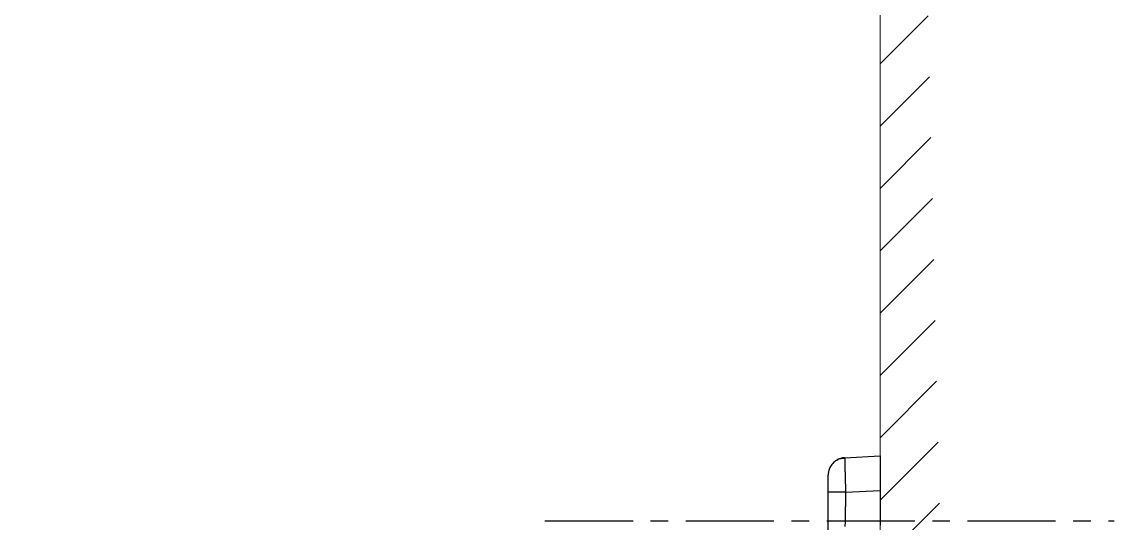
# Model space of a CAD drawing. Header units: millimetres. Extents: x 6110 to 6704, y -2661 to -1821.
# Drawn here: x 6557.7 to 6636.5, y -2151.3 to -2115.1 of the extents above; entities that cross this region are included whole.
import ezdxf

# ---------------------------------------------------------------- set-up
doc = ezdxf.new("R2010")
doc.units = ezdxf.units.MM
doc.header["$LTSCALE"] = 0.1
doc.linetypes.add('CENTERX2', pattern=[101.6, 63.5, -12.7, 12.7, -12.7])
doc.linetypes.add('HIDDEN2', pattern=[4.7625, 3.175, -1.5875])
doc.layers.get('0').update_dxf_attribs({"lineweight": 15})
doc.layers.add('1', color=4, linetype='HIDDEN2', lineweight=13)
doc.layers.add('DIM', color=3, linetype='Continuous', lineweight=9)
doc.layers.add('CENTER', color=1, linetype='CENTERX2')

msp = doc.modelspace()

# ---------------------------------------------------------------- hatches: boundary and pattern name
at = {"layer": 'DIM'}
h = msp.add_hatch(dxfattribs=at)
h.set_pattern_fill('ANSI31', color=2)
edge = h.paths.add_edge_path()
edge.add_line((6619.617, -2595.98), (6619.617, -1962.206))
edge.add_line((6634.617, -1966.11), (6619.617, -1966.11))
edge.add_line((6634.617, -2610.98), (6634.617, -1966.11))
edge.add_line((6634.617, -2610.98), (6184.457, -2610.98))
edge.add_line((6619.617, -2595.98), (6184.457, -2595.98))
edge.add_line((6184.457, -2610.98), (6184.457, -2595.98))

# ---------------------------------------------------------------- linework, layer by layer
msp.add_line((6619.617, -2595.98), (6619.617, -1962.206))
at = {"layer": '1', "color": 7, "linetype": 'Continuous', "lineweight": -3}
for p, q in [((6617.052, -2146.554), (6619.617, -2146.419)), ((6619.617, -2146.419), (6619.617, -2148.922)), ((6615.867, -2149.043), (6615.867, -2147.802)), ((6617.117, -2149.032), (6619.617, -2148.922))]:
    msp.add_line(p, q, dxfattribs=at)
for start, end in [(93, 120.7367), (158.40362, 180)]:
    msp.add_arc((6617.117, -2147.802), 1.25, start, end, dxfattribs=at)
msp.add_ellipse((6617.117, -2149.043), major_axis=(-1.25, 0), ratio=0.008842, start_param=4.712852, end_param=6.283185, dxfattribs=at)
for points, knots in [([(6617.053, -2146.602), (6616.938, -2146.6), (6616.712, -2146.628), (6616.387, -2146.775), (6616.116, -2147.025), (6615.996, -2147.238), (6615.95, -2147.355)], [0, 0, 0, 0, 0.238836, 0.491433, 0.748662, 1, 1, 1, 1]), ([(6617.052, -2146.554), (6617.052, -2146.554), (6617.052, -2146.554), (6617.052, -2146.554), (6617.052, -2146.554), (6617.052, -2146.554), (6617.052, -2146.554), (6617.052, -2146.555), (6617.052, -2146.555), (6617.052, -2146.556), (6617.052, -2146.556), (6617.052, -2146.557), (6617.052, -2146.557), (6617.052, -2146.558), (6617.052, -2146.559), (6617.052, -2146.56), (6617.052, -2146.561), (6617.052, -2146.562), (6617.052, -2146.563), (6617.052, -2146.564), (6617.052, -2146.565), (6617.052, -2146.566), (6617.052, -2146.568), (6617.052, -2146.569), (6617.052, -2146.57), (6617.052, -2146.572), (6617.052, -2146.574), (6617.052, -2146.575), (6617.052, -2146.577), (6617.052, -2146.579), (6617.052, -2146.581), (6617.052, -2146.583), (6617.052, -2146.585), (6617.052, -2146.587), (6617.052, -2146.589), (6617.052, -2146.591), (6617.052, -2146.594), (6617.052, -2146.596), (6617.053, -2146.599), (6617.053, -2146.6), (6617.053, -2146.601)], [0, 0, 0, 0, 0.024112, 0.049135, 0.074235, 0.099414, 0.124671, 0.150005, 0.175418, 0.200909, 0.226478, 0.252125, 0.27785, 0.303654, 0.329535, 0.355494, 0.381532, 0.407647, 0.433841, 0.460113, 0.486462, 0.51289, 0.539396, 0.56598, 0.592642, 0.619383, 0.646201, 0.673097, 0.700072, 0.727124, 0.754255, 0.781464, 0.80875, 0.836115, 0.863558, 0.891079, 0.918679, 0.946356, 0.974111, 1, 1, 1, 1]), ([(6617.053, -2146.601), (6617.053, -2146.601), (6617.053, -2146.602), (6617.053, -2146.604), (6617.053, -2146.607), (6617.053, -2146.61), (6617.053, -2146.613), (6617.053, -2146.616), (6617.053, -2146.619), (6617.053, -2146.622), (6617.053, -2146.625), (6617.053, -2146.628), (6617.053, -2146.632), (6617.053, -2146.635), (6617.053, -2146.639), (6617.053, -2146.643), (6617.053, -2146.646), (6617.054, -2146.65), (6617.054, -2146.654), (6617.054, -2146.658), (6617.054, -2146.662), (6617.054, -2146.667), (6617.054, -2146.671), (6617.054, -2146.675), (6617.054, -2146.68), (6617.054, -2146.684), (6617.054, -2146.689), (6617.054, -2146.694), (6617.055, -2146.699), (6617.055, -2146.704), (6617.055, -2146.709), (6617.055, -2146.714), (6617.055, -2146.719), (6617.055, -2146.724), (6617.055, -2146.73), (6617.055, -2146.735), (6617.055, -2146.741), (6617.056, -2146.746), (6617.056, -2146.752), (6617.056, -2146.758), (6617.056, -2146.764), (6617.056, -2146.77), (6617.056, -2146.776), (6617.056, -2146.783), (6617.057, -2146.789), (6617.057, -2146.796), (6617.057, -2146.802), (6617.057, -2146.809), (6617.057, -2146.816), (6617.057, -2146.822), (6617.058, -2146.829), (6617.058, -2146.837), (6617.058, -2146.844), (6617.058, -2146.851), (6617.058, -2146.858), (6617.058, -2146.866), (6617.059, -2146.874), (6617.059, -2146.881), (6617.059, -2146.889), (6617.059, -2146.897), (6617.059, -2146.905), (6617.06, -2146.913), (6617.06, -2146.921), (6617.06, -2146.93), (6617.06, -2146.938), (6617.06, -2146.947), (6617.061, -2146.955), (6617.061, -2146.964), (6617.061, -2146.973), (6617.061, -2146.982), (6617.061, -2146.991), (6617.062, -2147), (6617.062, -2147.01), (6617.062, -2147.019), (6617.062, -2147.028), (6617.063, -2147.038), (6617.063, -2147.048), (6617.063, -2147.058), (6617.063, -2147.068), (6617.064, -2147.078), (6617.064, -2147.088), (6617.064, -2147.098), (6617.064, -2147.109), (6617.065, -2147.119), (6617.065, -2147.13), (6617.065, -2147.14), (6617.066, -2147.151), (6617.066, -2147.162), (6617.066, -2147.173), (6617.066, -2147.184), (6617.067, -2147.196), (6617.067, -2147.207), (6617.067, -2147.219), (6617.068, -2147.23), (6617.068, -2147.242), (6617.068, -2147.254), (6617.069, -2147.266), (6617.069, -2147.278), (6617.069, -2147.29), (6617.07, -2147.302), (6617.07, -2147.315), (6617.07, -2147.327), (6617.071, -2147.34), (6617.071, -2147.352), (6617.071, -2147.365), (6617.072, -2147.378), (6617.072, -2147.391), (6617.072, -2147.404), (6617.073, -2147.418), (6617.073, -2147.431), (6617.073, -2147.445), (6617.074, -2147.458), (6617.074, -2147.472), (6617.074, -2147.486), (6617.075, -2147.5), (6617.075, -2147.514), (6617.076, -2147.528), (6617.076, -2147.542), (6617.076, -2147.556), (6617.077, -2147.571), (6617.077, -2147.585), (6617.078, -2147.6), (6617.078, -2147.615), (6617.078, -2147.63), (6617.079, -2147.645), (6617.079, -2147.66), (6617.08, -2147.675), (6617.08, -2147.691), (6617.081, -2147.706), (6617.081, -2147.721), (6617.081, -2147.737), (6617.082, -2147.753), (6617.082, -2147.769), (6617.083, -2147.785), (6617.083, -2147.801), (6617.084, -2147.817), (6617.084, -2147.833), (6617.084, -2147.849), (6617.085, -2147.866), (6617.085, -2147.883), (6617.086, -2147.899), (6617.086, -2147.916), (6617.087, -2147.933), (6617.087, -2147.95), (6617.088, -2147.967), (6617.088, -2147.984), (6617.089, -2148.001), (6617.089, -2148.019), (6617.09, -2148.036), (6617.09, -2148.054), (6617.091, -2148.071), (6617.091, -2148.089), (6617.092, -2148.107), (6617.092, -2148.125), (6617.093, -2148.143), (6617.093, -2148.161), (6617.094, -2148.179), (6617.094, -2148.197), (6617.095, -2148.215), (6617.095, -2148.234), (6617.096, -2148.252), (6617.096, -2148.271), (6617.097, -2148.29), (6617.097, -2148.309), (6617.098, -2148.327), (6617.098, -2148.346), (6617.099, -2148.365), (6617.099, -2148.384), (6617.1, -2148.404), (6617.1, -2148.423), (6617.101, -2148.442), (6617.101, -2148.462), (6617.102, -2148.481), (6617.102, -2148.501), (6617.103, -2148.52), (6617.103, -2148.54), (6617.104, -2148.56), (6617.105, -2148.58), (6617.105, -2148.6), (6617.106, -2148.62), (6617.106, -2148.64), (6617.107, -2148.66), (6617.107, -2148.68), (6617.108, -2148.7), (6617.108, -2148.721), (6617.109, -2148.741), (6617.109, -2148.761), (6617.11, -2148.782), (6617.111, -2148.802), (6617.111, -2148.823), (6617.112, -2148.844), (6617.112, -2148.864), (6617.113, -2148.885), (6617.113, -2148.906), (6617.114, -2148.927), (6617.114, -2148.948), (6617.115, -2148.968), (6617.116, -2148.989), (6617.116, -2149.01), (6617.116, -2149.025), (6617.117, -2149.032)], [0, 0, 0, 0, 0.000277, 0.00426, 0.008253, 0.012258, 0.016274, 0.020301, 0.024339, 0.028388, 0.032448, 0.03652, 0.040602, 0.044696, 0.048801, 0.052917, 0.057044, 0.061182, 0.065332, 0.069493, 0.073664, 0.077847, 0.082041, 0.086246, 0.090463, 0.09469, 0.098929, 0.103179, 0.10744, 0.111712, 0.115995, 0.120289, 0.124595, 0.128911, 0.133239, 0.137578, 0.141928, 0.146289, 0.150662, 0.155045, 0.15944, 0.163846, 0.168263, 0.172691, 0.17713, 0.181581, 0.186042, 0.190515, 0.194999, 0.199494, 0.204, 0.208517, 0.213045, 0.217585, 0.222136, 0.226697, 0.23127, 0.235855, 0.24045, 0.245056, 0.249674, 0.254303, 0.258943, 0.263594, 0.268256, 0.272929, 0.277614, 0.282309, 0.287016, 0.291734, 0.296463, 0.301203, 0.305955, 0.310717, 0.315491, 0.320275, 0.325071, 0.329878, 0.334697, 0.339526, 0.344367, 0.349218, 0.354081, 0.358955, 0.36384, 0.368737, 0.373644, 0.378563, 0.383492, 0.388433, 0.393385, 0.398348, 0.403323, 0.408308, 0.413305, 0.418313, 0.423331, 0.428362, 0.433403, 0.438455, 0.443519, 0.448593, 0.453679, 0.458776, 0.463884, 0.469003, 0.474134, 0.479275, 0.484428, 0.489592, 0.494767, 0.499953, 0.50515, 0.510359, 0.515578, 0.520809, 0.526051, 0.531304, 0.536568, 0.541844, 0.54713, 0.552428, 0.557737, 0.563057, 0.568388, 0.57373, 0.579083, 0.584448, 0.589824, 0.59521, 0.600608, 0.606018, 0.611438, 0.616869, 0.622312, 0.627766, 0.633231, 0.638707, 0.644194, 0.649692, 0.655202, 0.660722, 0.666254, 0.671797, 0.677351, 0.682916, 0.688493, 0.69408, 0.699679, 0.705289, 0.71091, 0.716542, 0.722185, 0.72784, 0.733505, 0.739182, 0.74487, 0.750569, 0.756279, 0.762001, 0.767733, 0.773477, 0.779232, 0.784998, 0.790775, 0.796563, 0.802363, 0.808173, 0.813995, 0.819828, 0.825672, 0.831527, 0.837393, 0.843271, 0.84916, 0.855059, 0.86097, 0.866892, 0.872826, 0.87877, 0.884726, 0.890692, 0.89667, 0.902659, 0.908659, 0.914671, 0.920693, 0.926727, 0.932771, 0.938827, 0.944894, 0.950973, 0.957062, 0.963163, 0.969274, 0.975397, 0.981531, 0.987676, 0.993833, 1, 1, 1, 1]), ([(6615.867, -2152.43), (6615.867, -2152.138), (6615.867, -2151.652), (6615.867, -2150.463), (6615.867, -2149.761), (6615.867, -2149.043)], [0, 0, 0, 0, 0.5, 0.5, 1, 1, 1, 1]), ([(6617.117, -2149.032), (6617.115, -2149.103), (6617.114, -2149.173), (6617.112, -2149.31), (6617.111, -2149.377), (6617.109, -2149.508), (6617.108, -2149.572), (6617.106, -2149.694), (6617.105, -2149.753), (6617.104, -2149.866), (6617.103, -2149.92), (6617.101, -2150.023), (6617.101, -2150.072), (6617.099, -2150.164), (6617.098, -2150.208), (6617.097, -2150.289), (6617.096, -2150.328), (6617.095, -2150.399), (6617.094, -2150.432), (6617.093, -2150.493), (6617.092, -2150.521), (6617.091, -2150.573), (6617.091, -2150.596), (6617.09, -2150.639), (6617.089, -2150.658), (6617.088, -2150.692), (6617.088, -2150.707), (6617.087, -2150.733), (6617.087, -2150.744), (6617.087, -2150.762), (6617.086, -2150.769), (6617.086, -2150.778), (6617.086, -2150.781), (6617.086, -2150.784), (6617.086, -2150.785), (6617.086, -2150.785), (6617.086, -2150.786), (6617.086, -2150.786), (6617.086, -2150.786), (6617.086, -2150.786), (6617.086, -2150.786), (6617.085, -2150.846), (6617.084, -2150.904), (6617.082, -2151.011), (6617.082, -2151.061), (6617.08, -2151.154), (6617.079, -2151.197), (6617.078, -2151.273), (6617.077, -2151.308), (6617.076, -2151.368), (6617.076, -2151.394), (6617.075, -2151.439), (6617.075, -2151.457), (6617.074, -2151.485), (6617.074, -2151.496), (6617.074, -2151.509), (6617.074, -2151.512), (6617.074, -2151.512)], [0, 0, 0, 0, 0.000015, 0.000015, 0.000031, 0.000031, 0.000046, 0.000046, 0.000061, 0.000061, 0.000076, 0.000076, 0.000092, 0.000092, 0.000107, 0.000107, 0.000122, 0.000122, 0.000137, 0.000137, 0.000153, 0.000153, 0.000168, 0.000168, 0.000183, 0.000183, 0.000198, 0.000198, 0.000214, 0.000214, 0.000229, 0.000229, 0.000237, 0.00024, 0.000242, 0.000242, 0.000244, 0.000244, 0.000259, 0.000259, 0.000275, 0.000275, 0.125281, 0.125281, 0.250288, 0.250288, 0.375295, 0.375295, 0.500302, 0.500302, 0.625308, 0.625308, 0.750315, 0.750315, 0.875322, 0.875322, 1, 1, 1, 1]), ([(6619.617, -2148.922), (6619.617, -2149.005), (6619.617, -2149.087), (6619.617, -2149.249), (6619.617, -2149.33), (6619.617, -2149.489), (6619.617, -2149.569), (6619.617, -2149.667), (6619.617, -2149.696), (6619.617, -2149.725), (6619.617, -2149.745), (6619.617, -2149.755), (6619.617, -2149.803), (6619.617, -2149.841), (6619.617, -2149.955), (6619.617, -2150.102), (6619.617, -2150.242), (6619.617, -2150.344), (6619.617, -2150.378), (6619.617, -2150.427), (6619.617, -2150.443), (6619.617, -2150.476), (6619.617, -2150.492), (6619.617, -2150.572), (6619.617, -2150.632), (6619.617, -2150.748), (6619.617, -2150.803), (6619.617, -2150.906), (6619.617, -2150.955), (6619.617, -2151.012), (6619.617, -2151.023), (6619.617, -2151.04), (6619.617, -2151.045), (6619.617, -2151.056), (6619.617, -2151.083), (6619.617, -2151.108), (6619.617, -2151.166), (6619.617, -2151.236), (6619.617, -2151.291), (6619.617, -2151.327), (6619.617, -2151.338), (6619.617, -2151.353), (6619.617, -2151.358), (6619.617, -2151.367), (6619.617, -2151.371), (6619.617, -2151.391), (6619.617, -2151.415), (6619.617, -2151.424), (6619.617, -2151.424)], [0, 0, 0, 0, 0.0625, 0.0625, 0.125, 0.125, 0.1875, 0.1875, 0.203125, 0.210938, 0.210938, 0.21875, 0.21875, 0.25, 0.25, 0.3125, 0.375, 0.375, 0.40625, 0.40625, 0.421875, 0.421875, 0.4375, 0.4375, 0.5, 0.5, 0.5625, 0.5625, 0.625, 0.625, 0.640625, 0.640625, 0.648438, 0.648438, 0.65625, 0.6875, 0.6875, 0.75, 0.8125, 0.8125, 0.84375, 0.84375, 0.859375, 0.859375, 0.875, 0.875, 0.9375, 1, 1, 1, 1])]:
    msp.add_open_spline(points, degree=3, knots=knots, dxfattribs=at)
at = {"layer": 'CENTER'}
msp.add_line((6595.438, -2151.114), (6636.488, -2151.114), dxfattribs=at)

doc.saveas('drawing.dxf')
